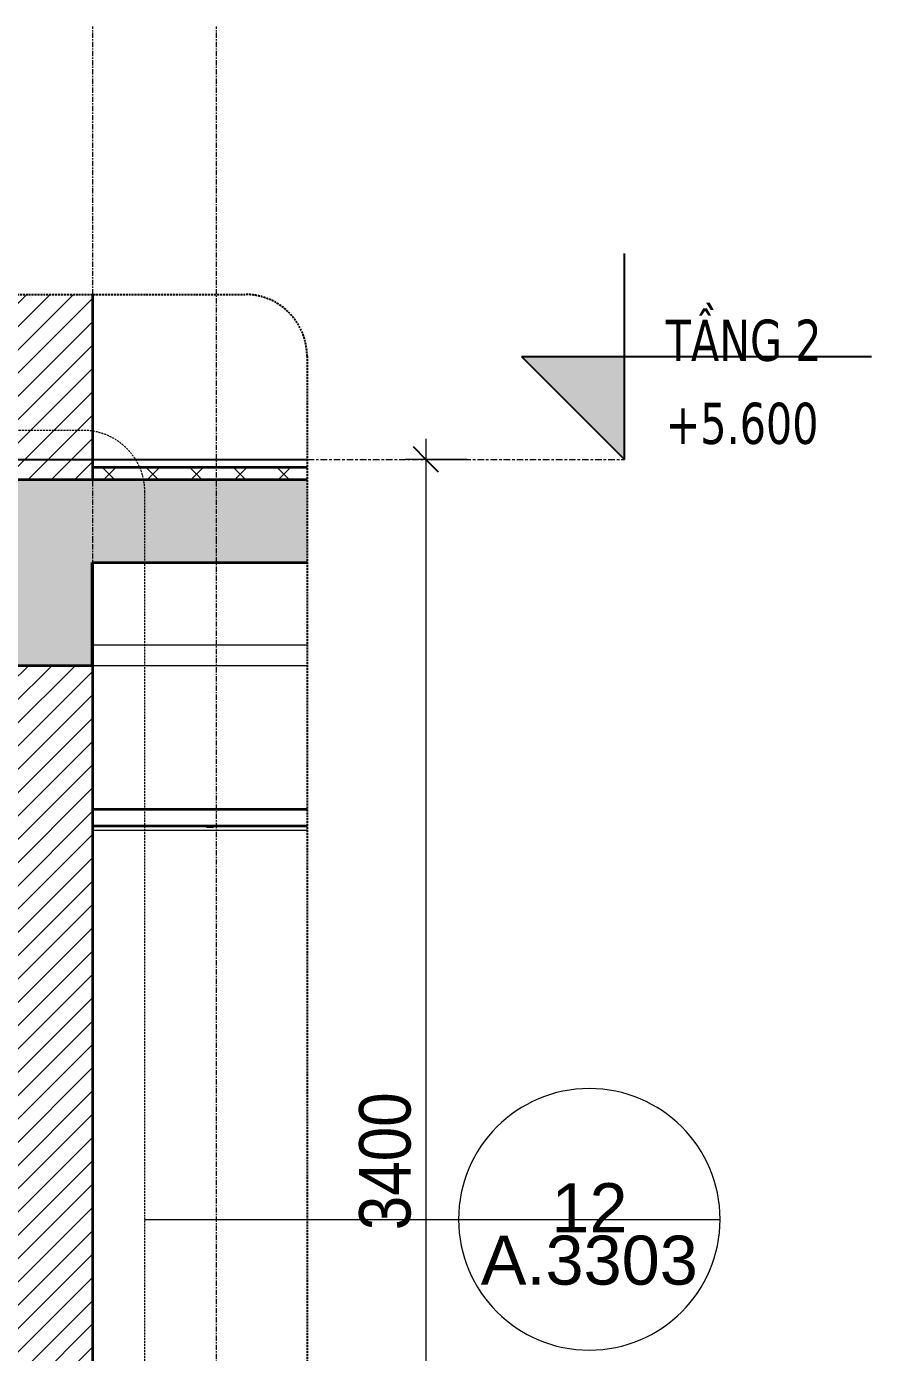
# Model space of a CAD drawing. Header units: millimetres. Extents: x 81424 to 264319, y 405 to 78637.
# Drawn here: x 120862 to 122914, y 3432 to 6651 of the extents above; entities that cross this region are included whole.
import ezdxf

# ---------------------------------------------------------------- set-up
doc = ezdxf.new("R2010")
doc.units = ezdxf.units.MM
for name, pattern in [('Centre', [31.75, 6.35, -4.7625, 15.875, -4.7625]), ('Demolished', [7.14375, 4.7625, -2.38125]), ('Grid Line', [22.225, 12.7, -3.175, 3.175, -3.175]), ('Hidden', [7.14375, 4.7625, -2.38125]), ('IMPORT-CENTER _2_', [40.64, 25.4, -5.08, 5.08, -5.08])]:
    doc.linetypes.add(name, pattern=pattern)
for name, color, linetype, lineweight in [('0-6', 130, 'Continuous', 5), ('A-ANNO-DIMS', 211, 'Continuous', 9), ('A-ANNO-DIMS-50', 211, 'Continuous', 9), ('A-ANNO-SYMB', 150, 'Continuous', 9), ('A-ANNO-SYMB-1', 150, 'Demolished', 9), ('A-CLNG-1', 250, 'Continuous', 35), ('A-CLNG-FNSH-1', 7, 'Continuous', 18), ('A-CLNG-PATT-3', 13, 'Continuous', 18), ('A-DETL-GENF', 92, 'Continuous', 18), ('A-DETL-GENF-4', 92, 'Hidden', 25), ('A-DETL-GENF-5', 9, 'Continuous', 18), ('A-DETL-MEDM', 33, 'Continuous', 35), ('A-FLOR-FNSH-1', 250, 'Continuous', 35), ('A-FLOR-LEVL', 51, 'Continuous', 9), ('A-FLOR-LEVL-1', 51, 'Continuous', 25), ('A-FLOR-LEVL-2', 51, 'Centre', 9), ('A-FLOR-PATT-2', 8, 'Continuous', 18), ('A-WALL-2', 250, 'Continuous', 35), ('A-WALL-PATT-2', 111, 'Continuous', 18), ('G-IMPT', 8, 'Continuous', 18), ('G-IMPT-3', 8, 'IMPORT-CENTER _2_', 18), ('M-EQPM', 50, 'Continuous', 18), ('M-EQPM-2', 50, 'Continuous', 25), ('S-BEAM-2', 7, 'Continuous', 18), ('S-GRID-1', 1, 'Grid Line', 9)]:
    doc.layers.add(name, color=color, linetype=linetype, lineweight=lineweight)
doc.styles.add('Arial_3', font='arial.ttf', dxfattribs={"height": 119.0625})
doc.styles.add('Tahoma_B_1', font='tahomabd.ttf', dxfattribs={"width": 0.85, "height": 100})
doc.styles.add('UTM Avo', font='', dxfattribs={"width": 0.9, "height": 125})
doc.styles.get('UTM Avo').set_extended_font_data('UTM Avo')
doc.dimstyles.new('1_Dim_chi_tiet_2_5', dxfattribs={"dimscale": 304.8, "dimtxt": 124.912619, "dimasz": 0.19685, "dimexe": 0.164042, "dimexo": 0.0625, "dimgap": 0.016404, "dimtad": 1, "dimdec": 0, "dimrnd": 5, "dimzin": 0, "dimdsep": 46, "dimtxsty": 'UTM Avo', "dimblk1": 'OBLIQUE', "dimblk2": 'OBLIQUE', "dimsah": 1, "dimcen": 0.09, "dimdle": 0.164042, "dimazin": 0, "dimtfac": 1, "dimtdec": 4, "dimtix": 1, "dimtmove": 0, "dimatfit": 3, "dimfxl": 0.328084, "dimfxlon": 1, "dimtvp": 1, "dimtolj": 1, "dimtzin": 0, "dimarcsym": 2})
pattern_1 = [(45, (115812.595, 15375), (-28.28427, 28.28427), [])]

# ---------------------------------------------------------------- blocks, each defined once
blk = doc.blocks.new('NCV_TKTC_KET CAU_rvt-3-TKCS_CĂN HỘ LOẠI 4 - MẶT CẮT 2')
at = {"layer": 'A-FLOR-FNSH-1'}
for p, q in [((33536.9, 5330), (33536.9, 5350)), ((33535.3, 5330), (33536.9, 5330))]:
    blk.add_line(p, q, dxfattribs=at)
at = {"layer": 'S-BEAM-2'}
for p, q in [((33536.9, 5150), (34056.9, 5150)), ((33536.9, 5100), (34056.9, 5100))]:
    blk.add_line(p, q, dxfattribs=at)
blk = doc.blocks.new('TKTC_XREF_251221_MB TANG 2-7 - TKTC_XREF_260130_MB TANG 2-5_dwg_$cc-V50-TKCS_CĂN HỘ LOẠI 4 - MẶT CẮT 2')
at = {"layer": 'G-IMPT-3'}
for p, q in [((24345.4, 5600), (24498.4, 5600)), ((24421.9, 5600), (24421.9, 5600))]:
    blk.add_line(p, q, dxfattribs=at)
at = {"layer": 'M-EQPM'}
for p, q in [((24421.9, 5600), (24367.8, 5600)), ((24367.8, 5600), (24421.9, 5600)), ((24421.9, 5600), (24409.4, 5600)), ((24409.4, 5600), (24421.9, 5600)), ((24421.9, 5600), (24434.4, 5600)), ((24434.4, 5600), (24421.9, 5600)), ((24478.8, 5600), (24478.8, 5600))]:
    blk.add_line(p, q, dxfattribs=at)
blk = doc.blocks.new('TKTC_XREF_251221_MB TANG 2-7 - TKTC_XREF_260130_MB TANG 2-5_dwg_CUM U_DN100-V51-TKCS_CĂN HỘ LOẠI 4 - MẶT CẮT 2')
at = {"layer": 'G-IMPT'}
for p, q in [((24421.9, 5600), (24354.8, 5600)), ((24354.8, 5600), (24421.9, 5600)), ((24421.9, 5600), (24362.6, 5600)), ((24362.6, 5600), (24421.9, 5600)), ((24421.9, 5600), (24421.9, 5600)), ((24486.7, 5600), (24421.9, 5600)), ((24486.7, 5600), (24421.9, 5600)), ((24486.8, 5600), (24421.9, 5600)), ((24486.8, 5600), (24421.9, 5600)), ((24488.7, 5600), (24486.7, 5600)), ((24486.7, 5600), (24488.7, 5600)), ((24488.7, 5600), (24486.8, 5600)), ((24486.8, 5600), (24488.7, 5600)), ((24493.5, 5600), (24488.7, 5600)), ((24488.7, 5600), (24493.5, 5600)), ((24488.7, 5600), (24493.5, 5600)), ((24488.7, 5600), (24493.5, 5600)), ((24493.5, 5600), (24488.7, 5600)), ((24488.7, 5600), (24493.5, 5600)), ((24488.7, 5600), (24493.5, 5600)), ((24488.7, 5600), (24493.5, 5600)), ((24493.5, 5600), (24493.5, 5600)), ((24493.5, 5600), (24493.5, 5600)), ((24494.4, 5600), (24499.8, 5600)), ((24499.8, 5600), (24494.4, 5600)), ((24494.4, 5600), (24499.8, 5600)), ((24499.8, 5600), (24494.4, 5600)), ((24500.8, 5600), (24499.8, 5600)), ((24499.8, 5600), (24500.8, 5600)), ((24500.8, 5600), (24499.8, 5600)), ((24499.8, 5600), (24500.8, 5600))]:
    blk.add_line(p, q, dxfattribs=at)
blk = doc.blocks.new('TKTC_XREF_251221_MB TANG 2-7 - TKTC_XREF_251221_MB TANG 2-7-2039446-TKCS_CĂN HỘ LOẠI 4 - MẶT CẮT 2')
at = {"layer": 'M-EQPM'}
for p, q in [((33385.8, 5600), (33535.4, 5600)), ((33535.4, 5600), (33385.8, 5600)), ((33535.5, 5600), (33585.3, 5600)), ((33585.3, 5600), (33535.5, 5600))]:
    blk.add_line(p, q, dxfattribs=at)
at = {"layer": 'M-EQPM-2'}
blk.add_line((23535.3, 5600), (34056.9, 5600), dxfattribs=at)
for name in ['TKTC_XREF_251221_MB TANG 2-7 - TKTC_XREF_260130_MB TANG 2-5_dwg_$cc-V50-TKCS_CĂN HỘ LOẠI 4 - MẶT CẮT 2', 'TKTC_XREF_251221_MB TANG 2-7 - TKTC_XREF_260130_MB TANG 2-5_dwg_CUM U_DN100-V51-TKCS_CĂN HỘ LOẠI 4 - MẶT CẮT 2']:
    blk.add_blockref(name, (9048.6, 0))
blk = doc.blocks.new('BORDER VIEW - BORDER VIEW-2585319-TKCS_CĂN HỘ LOẠI 4 - MẶT CẮT 2')
at = {"layer": 'A-DETL-GENF-4'}
for p, q in [((23015.3, 6000.3), (33906.9, 6000.3)), ((34056.9, 5850.3), (34056.9, 1710))]:
    blk.add_line(p, q, dxfattribs=at)
blk.add_arc((33906.9, 5850.3), 150, 0, 90, dxfattribs=at)
blk = doc.blocks.new('Level - CAO ĐỘ LEVEL-350587-TKCS_CĂN HỘ LOẠI 4 - MẶT CẮT 2')
at = {"layer": 'A-FLOR-LEVL'}
blk.add_hatch(color=256, dxfattribs=at).paths.add_polyline_path([(34827.8, 2450), (34827.8, 2200), (34577.8, 2450)])
at = {"layer": 'A-FLOR-LEVL-1'}
for p, q in [((34827.8, 2200), (34827.8, 2700)), ((34577.8, 2450), (34827.8, 2200)), ((34577.8, 2450), (35427.8, 2450))]:
    blk.add_line(p, q, dxfattribs=at)
blk = doc.blocks.new('DIMBLOCK72-TKCS_CĂN HỘ LOẠI 4 - MẶT CẮT 2')
at = {"layer": 'A-ANNO-DIMS-50'}
for p, q in [((121832.2, 5650), (121832.2, 2150)), ((121932.2, 5600), (121782.2, 5600)), ((121832.2, 5600), (121932.2, 5600)), ((121932.2, 2200), (121782.2, 2200)), ((121832.2, 2200), (121932.2, 2200))]:
    blk.add_line(p, q, dxfattribs=at)
at = {"layer": 'A-ANNO-DIMS-50', "lineweight": 25}
for p, q in [((121832.2, 5600), (121802.2, 5630)), ((121832.2, 5600), (121862.2, 5570)), ((121832.2, 2200), (121802.2, 2230)), ((121832.2, 2200), (121862.2, 2170))]:
    blk.add_line(p, q, dxfattribs=at)
at = {"layer": 'A-ANNO-DIMS-50', "color": 0, "insert": (121669.8, 3728.8), "char_height": 125, "width": 410.824, "attachment_point": 1, "rotation": 90, "line_spacing_factor": 1.110334, "style": 'UTM Avo'}
blk.add_mtext('3400', dxfattribs=at)
blk = doc.blocks.new('_Oblique')
at = {"color": 0, "linetype": 'ByBlock', "lineweight": -2}
blk.add_line((-0.5, -0.5), (0.5, 0.5), dxfattribs=at)
blk = doc.blocks.new('Section - Callout Head-353495-TKCS_CĂN HỘ LOẠI 4 - MẶT CẮT 2')
at = {"layer": 'A-ANNO-SYMB'}
blk.add_line((34425, 3755.2), (35060, 3755.2), dxfattribs=at)
for start, end in [(0, 180), (180, 360)]:
    blk.add_arc((34742.5, 3755.2), 317.5, start, end, dxfattribs=at)

msp = doc.modelspace()

# ---------------------------------------------------------------- hatches: boundary and pattern name
at = {"layer": 'A-CLNG-PATT-3'}
h = msp.add_hatch(dxfattribs=at)
h.set_pattern_fill('FP_5', color=256, style=0, pattern_type=2)
h.set_pattern_definition([(0, (115812.6, 15375), (406.4, 101.6), [16.764, -288.036, 16.764, -288.036, -1625.6]), (0, (115812.6, 15375), (406.4, 101.6), [-609.6, 16.764, -592.836, 16.764, -288.036, -711.2]), (0, (115812.6, 15375), (406.4, 101.6), [-1524, 16.764, -186.436, 16.764, -491.236]), (120, (115965, 15425.8), (-291.1882, 301.1527), [16.764, -288.036, 16.764, -288.036, -1625.6]), (120, (115965, 15425.8), (-291.1882, 301.1527), [-609.6, 16.764, -592.836, 16.764, -288.036, -711.2]), (120, (115965, 15425.8), (-291.1882, 301.1527), [-1524, 16.764, -186.436, 16.764, -491.236]), (240, (116015.8, 15629), (-115.2118, -402.7527), [16.764, -288.036, 16.764, -288.036, -1625.6]), (240, (116015.8, 15629), (-115.2118, -402.7527), [-609.6, 16.764, -592.836, 16.764, -288.036, -711.2]), (240, (116015.8, 15629), (-115.2118, -402.7527), [-1524, 16.764, -186.436, 16.764, -491.236])])
h.paths.add_polyline_path([(121023.3, 4700), (121543.3, 4700), (121543.3, 4710), (121023.3, 4710)])
at = {"layer": 'A-DETL-GENF-5'}
h = msp.add_hatch(dxfattribs=at)
h.set_pattern_fill('FP_4', color=256, style=0, pattern_type=2)
h.set_pattern_definition([(50, (115812.6, 15375), (364.368, -31.878), [38.1, -419.1]), (355, (115812.6, 15375), (-70.486, 382.113), [30.48, -335.28]), (100.451, (115842.96, 15372.34), (293.885, 350.233), [32.38, -356.18]), (46.184, (115812.6, 15476.6), (542.158, -84.086), [57.15, -628.65]), (96.636, (115857.8, 15469.6), (474.805, 494.855), [48.57, -534.27]), (351.184, (115812.6, 15476.6), (474.81, 494.85), [45.72, -502.92]), (21, (115863.4, 15451.2), (303.2285, -204.5305), [38.1, -419.1]), (326, (115863.4, 15451.2), (123.604, 368.376), [30.48, -335.28]), (71.451, (115888.66, 15434.16), (426.834, 163.843), [32.38, -356.18]), (37.5, (115812.6, 15375), (6.1766, 169.1102), [3.353, -327.863, 3.353, -337.007, -336.55]), (37.5, (115812.6, 15375), (6.1766, 169.1102), [-671.576, 3.353, -333.197]), (7.5, (115812.6, 15375), (133.639, 200.3615), [3.353, -190.703, 3.353, -320.243, -128.27]), (7.5, (115812.6, 15375), (133.639, 200.3615), [-517.652, 3.353, -124.917]), (327.5, (115699.31, 15375), (271.1818, -11.4584), [3.353, -123.647, 3.353, -392.887, -525.78]), (327.5, (115699.31, 15375), (271.1818, -11.4584), [-523.24, 3.353, -522.427]), (317.5, (115648.5, 15375), (296.2585, 50.853), [3.353, -161.747, 3.353, -259.791, -373.38]), (317.5, (115648.5, 15375), (296.2585, 50.853), [-428.244, 3.353, -370.027]), (45, (115812.6, 15375), (-125.7236, 125.7236), []), (45, (115812.6, 15565.5), (-125.7236, 125.7236), [])])
h.paths.add_polyline_path([(112021.5, 4950), (112321.5, 4950), (112321.5, 5385), (116321.3, 5385), (116321.3, 5150), (116521.3, 5150), (116521.3, 5380), (118523.3, 5380), (118523.7, 5330), (120421.7, 5330), (120421.7, 5100), (121021.7, 5100), (121021.7, 5350), (121543.3, 5350), (121543.3, 5550), (120823.3, 5550), (120823.3, 5500), (118622.9, 5500), (118622.9, 5550), (112023.3, 5550), (112023.3, 5500), (111021.7, 5500), (111021.7, 5700), (110823.7, 5700), (110823.7, 5100), (111021.7, 5100), (111021.7, 5330), (112021.5, 5330)])
at = {"layer": 'A-FLOR-PATT-2'}
h = msp.add_hatch(dxfattribs=at)
h.set_pattern_fill('FP_7', color=256, style=0, pattern_type=2)
h.set_pattern_definition([(45, (115812.595, 15375), (-53.033, 53.033), []), (135, (115812.595, 15375), (-53.033, -53.033), [])])
h.paths.add_polyline_path([(121023.3, 5550), (121543.3, 5550), (121543.3, 5580), (121023.3, 5580)])
at = {"layer": 'A-WALL-PATT-2'}
h = msp.add_hatch(dxfattribs=at)
h.set_pattern_fill('FP_3', color=256, style=0, pattern_type=2)
h.set_pattern_definition(pattern_1)
h.paths.add_polyline_path([(121021.7, 5550), (121023.3, 5550), (121023.3, 6000.3), (120823.3, 6000.3), (120823.3, 5550)])
h = msp.add_hatch(dxfattribs=at)
h.set_pattern_fill('FP_3', color=256, style=0, pattern_type=2)
h.set_pattern_definition(pattern_1)
h.paths.add_polyline_path([(121023.3, 2150), (121023.3, 5350), (121021.7, 5350), (121021.7, 5100), (120823.3, 5100), (120823.3, 2150), (121021.7, 2150)])

# ---------------------------------------------------------------- linework, layer by layer
at = {"layer": 'A-ANNO-SYMB'}
msp.add_line((121149.4, 3755.2), (121911.4, 3755.2), dxfattribs=at)
at = {"layer": 'A-ANNO-SYMB-1'}
for p, q in [((120999.4, 5670.4), (118540.1, 5670.4)), ((121149.4, 1990.1), (121149.4, 5520.4))]:
    msp.add_line(p, q, dxfattribs=at)
msp.add_arc((120999.4, 5520.4), 150, 0, 90, dxfattribs=at)
at = {"layer": 'A-CLNG-1'}
for p, q in [((121543.3, 4750), (121023.3, 4750)), ((121543.3, 4710), (121023.3, 4710))]:
    msp.add_line(p, q, dxfattribs=at)
at = {"layer": 'A-CLNG-FNSH-1'}
msp.add_line((121023.3, 4700), (121543.3, 4700), dxfattribs=at)
at = {"layer": 'A-DETL-MEDM'}
for p, q in [((121543.3, 5550), (120823.3, 5550)), ((121021.7, 5100), (121021.7, 5350)), ((121021.7, 5350), (121543.3, 5350)), ((120421.7, 5100), (121021.7, 5100))]:
    msp.add_line(p, q, dxfattribs=at)
at = {"layer": 'A-FLOR-FNSH-1'}
msp.add_line((121543.3, 5580), (121023.3, 5580), dxfattribs=at)
at = {"layer": 'A-FLOR-LEVL-2'}
msp.add_line((110071.7, 5600), (122314.2, 5600), dxfattribs=at)
at = {"layer": 'A-WALL-2'}
for p, q in [((121023.3, 5550), (121023.3, 6000.3)), ((121023.3, 2150), (121023.3, 5350))]:
    msp.add_line(p, q, dxfattribs=at)
at = {"layer": 'S-GRID-1'}
for p, q in [((121023.3, 5400.7), (121023.3, 6650.7)), ((121323.3, 5400.7), (121323.3, 6650.7)), ((121023.3, 2136.5), (121023.3, 5400.7)), ((121323.3, 2771.5), (121323.3, 5400.7))]:
    msp.add_line(p, q, dxfattribs=at)

# ---------------------------------------------------------------- block references
at = {"layer": '0-6'}
msp.add_blockref('NCV_TKTC_KET CAU_rvt-3-TKCS_CĂN HỘ LOẠI 4 - MẶT CẮT 2', (87486.4, 0), dxfattribs=at)
at = {"layer": 'A-ANNO-SYMB'}
msp.add_blockref('Section - Callout Head-353495-TKCS_CĂN HỘ LOẠI 4 - MẶT CẮT 2', (87486.4, 0), dxfattribs=at)
at = {"layer": 'A-DETL-GENF'}
msp.add_blockref('BORDER VIEW - BORDER VIEW-2585319-TKCS_CĂN HỘ LOẠI 4 - MẶT CẮT 2', (87486.4, 0), dxfattribs=at)
at = {"layer": 'A-FLOR-LEVL-1'}
msp.add_blockref('Level - CAO ĐỘ LEVEL-350587-TKCS_CĂN HỘ LOẠI 4 - MẶT CẮT 2', (87486.4, 3400), dxfattribs=at)
at = {"layer": 'M-EQPM'}
msp.add_blockref('TKTC_XREF_251221_MB TANG 2-7 - TKTC_XREF_251221_MB TANG 2-7-2039446-TKCS_CĂN HỘ LOẠI 4 - MẶT CẮT 2', (87486.4, 0), dxfattribs=at)

# ---------------------------------------------------------------- texts
at = {"layer": 'A-ANNO-SYMB', "char_height": 119.0625, "line_spacing_factor": 0.936439, "style": 'Arial_3'}
for s, insert, width, attachment_point in [('\\pt634.9996,1270.0004,1905,2539.9996,3175.0004,3810,4444.9996,5080.0004,5715,6349.9996,6985.0004,7620,8254.9996,8890.0004,9525,10159.9996,10795.0004,11430,12064.9996,12700.0004,13335,13969.9996,14605.0004,15240,15874.9996,16510.0004,17145,17779.9996,18415.0004,19050,19684.9996,20320.0004;12', (122229.2, 3723.9), 188.5, 8), ('\\pt634.9996,1270.0004,1905,2539.9996,3175.0004,3810,4444.9996,5080.0004,5715,6349.9996,6985.0004,7620,8254.9996,8890.0004,9525,10159.9996,10795.0004,11430,12064.9996,12700.0004,13335,13969.9996,14605.0004,15240,15874.9996,16510.0004,17145,17779.9996,18415.0004,19050,19684.9996,20320.0004;A.3303', (122228.9, 3715.7), 532.5, 2)]:
    msp.add_mtext(s, dxfattribs=dict(at, insert=insert, width=width, attachment_point=attachment_point))
at = {"layer": 'A-FLOR-LEVL', "char_height": 100, "line_spacing_factor": 0.996129, "style": 'Tahoma_B_1'}
for s, insert, width, attachment_point in [('\\pt510,1020,1530,2040,2550,3060,3570,4080,4590,5100,5610,6120,6630,7140,7650,8160,8670,9180,9690,10200,10710,11220,11730,12240,12750,13260,13770,14280,14790,15300,15810,16320;TẦNG 2', (122414.4, 5837.2), 452.625, 7), ('\\pt212.5,425,637.5,850,1062.5,1275,1487.5,1700,1912.5,2125,2337.5,2550,2762.5,2975,3187.5,3400,3612.5,3825,4037.5,4250,4462.5,4675,4887.5,5100,5312.5,5525,5737.5,5950,6162.5,6375,6587.5,6800;+5.600', (122414.4, 5737.5), 441.575, 1)]:
    msp.add_mtext(s, dxfattribs=dict(at, insert=insert, width=width, attachment_point=attachment_point))

# ---------------------------------------------------------------- dimensions: what is measured, and where the dimension line sits
at = {"layer": 'A-ANNO-DIMS'}
dim = msp.add_linear_dim(base=(121832.2, 2200), p1=(121932.2, 5600), p2=(121932.2, 2200), angle=90, dimstyle='1_Dim_chi_tiet_2_5', override={"dimpost": '<>', "dimfxl": 3400}, dxfattribs=at)
dim.commit()
dim.dimension.update_dxf_attribs({"geometry": 'DIMBLOCK72-TKCS_CĂN HỘ LOẠI 4 - MẶT CẮT 2', "text_midpoint": (121762.5, 3900)})

doc.saveas('drawing.dxf')
